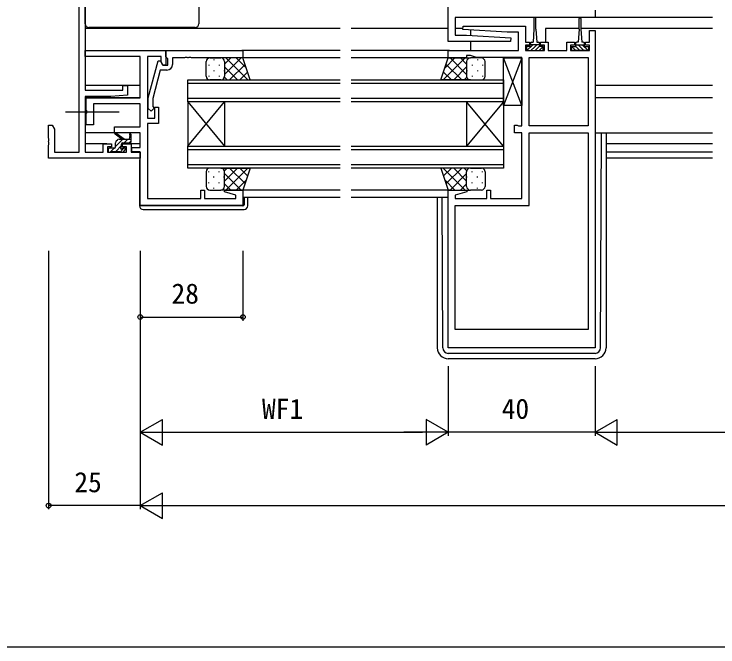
# Model space of a CAD drawing. Units: millimetres, scale not verified. Extents: x -437 to 438, y -281 to 278.
# Drawn here: x -133.2 to 58.7, y -280.9 to -108.5 of the extents above; entities that cross this region are included whole.
import ezdxf
from ezdxf.enums import TextEntityAlignment as Align

# ---------------------------------------------------------------- set-up
doc = ezdxf.new("R2010")
doc.units = ezdxf.units.MM
doc.header["$LTSCALE"] = 2
for name, color, linetype in [('0-2_YKK_11', 7, 'Continuous'), ('0-3_YKK_12', 2, 'Continuous'), ('0-4_YKK_13', 4, 'Continuous'), ('0-6_YKK_D', 6, 'Continuous'), ('0-7_YKK_ZWAK', 7, 'Continuous')]:
    doc.layers.add(name, color=color, linetype=linetype)
doc.styles.add('ＭＳ ゴシック', font='')
doc.styles.get('ＭＳ ゴシック').set_extended_font_data('MS Gothic')

msp = doc.modelspace()

# ---------------------------------------------------------------- linework, layer by layer
at = {"layer": '0-2_YKK_11'}
for points in [[(-113.8, -79.333), (-113.8, -129.203), (-103.5, -129.203), (-103.5, -127.903), (-102.3, -127.903), (-102.3, -130.509), (-106.8, -130.903), (-113.8, -130.903), (-113.8, -146.073), (-108.9, -146.073), (-108.9, -143.803), (-106.6, -143.803), (-106.6, -144.603), (-107.7, -144.603), (-107.7, -146.073), (-102.5, -146.073), (-102.5, -144.603), (-103.6, -144.603), (-103.6, -143.803), (-101.3, -143.803), (-101.3, -146.073), (-98.8, -146.073), (-98.8, -147.703), (-123.8, -147.703), (-123.8, -144.161), (-123.68, -143.977), (-123.68, -143.428), (-123.8, -143.244), (-123.8, -143.161), (-123.68, -142.977), (-123.68, -142.428)], [(-115.43, -146.073), (-115.43, -79.333)], [(25.2, -107.403), (25.2, -109.403), (-12.9, -109.403), (-12.9, -114.203), (-9.8, -114.203), (2.214, -114.933), (2.185, -115.903), (-14.8, -115.903), (-14.8, -87.003)], [(25.2, -112.903), (25.2, -199.403), (-14.8, -199.403), (-14.8, -156.403), (-9.839, -156.403), (-9.771, -156.925), (-12.9, -157.763), (-12.9, -158.703), (-4.3, -158.703), (-4.3, -156.403), (-3.3, -156.403), (-3.3, -158.703), (5.2, -158.703), (5.2, -140.803), (3.2, -140.803), (3.2, -138.703), (4, -138.703), (4.173, -138.803), (4.346, -138.903), (5.2, -138.903), (5.2, -120.303), (-7.152, -120.303), (-8.8, -119.703), (-9.8, -119.703), (-9.8, -120.403), (-14.8, -120.403), (-14.8, -118.403), (4.3, -118.403), (4.3, -113.403), (1.2, -113.403), (-10.814, -112.672), (-10.785, -111.703), (6.2, -111.703), (6.2, -116.103), (7.3, -116.103), (7.3, -116.903), (6.2, -116.903), (6.2, -118.403), (11.4, -118.403), (11.4, -116.903)], [(11.4, -116.903), (10.3, -116.903), (10.3, -116.103), (12.4, -116.103), (12.4, -118.403), (17.5, -118.403), (17.5, -116.103), (19.6, -116.103), (19.6, -116.903), (18.5, -116.903), (18.5, -118.403), (23.7, -118.403), (23.7, -116.903), (22.6, -116.903), (22.6, -116.103), (23.7, -116.103), (23.7, -112.903), (25.2, -112.903)], [(-70.8, -160.603), (-98.8, -160.603), (-98.8, -146.003), (-101.1, -146.003), (-101.1, -144.803), (-98.8, -144.803), (-98.8, -140.803), (-105.8, -140.803), (-105.8, -139.203), (-98.8, -139.203), (-98.8, -132.903), (-111.5, -132.903), (-111.5, -138.603), (-113.5, -138.603), (-113.5, -135.561), (-113.38, -135.377), (-113.38, -134.828), (-113.5, -134.644), (-113.5, -131.303), (-98.8, -131.303), (-98.8, -120.003), (-113.8, -120.003), (-113.8, -118.403), (-91.8, -118.403), (-91.8, -122.403), (-92.6, -122.403), (-93.1, -121.536), (-93.1, -120.003), (-96.8, -120.003), (-96.8, -136.803), (-94.8, -136.803), (-94.8, -133.803), (-93.8, -133.803), (-93.8, -138.303), (-96.8, -138.303), (-96.8, -158.703), (-82.3, -158.703), (-82.3, -156.403), (-81.3, -156.403), (-81.3, -158.703)], [(-91.5, -123.703), (-93.32, -123.703), (-95.4, -131.464), (-95.4, -133.654), (-94.976, -134.078), (-95.824, -134.927), (-96.6, -134.151), (-96.6, -131.306), (-93.893, -121.203), (-93.293, -121.203), (-92.6, -122.403), (-91.3, -122.403), (-91.3, -120.603), (-91.5, -120.403), (-91.8, -120.103), (-91.8, -118.403)], [(-91.8, -118.403), (-70.8, -118.403), (-70.8, -120.403), (-84.842, -120.403), (-85.025, -120.283), (-85.575, -120.283), (-85.758, -120.403), (-85.842, -120.403), (-86.025, -120.283), (-86.575, -120.283), (-86.758, -120.403), (-90, -120.403), (-90, -122.203)], [(-123.68, -142.428), (-123.8, -142.244), (-123.8, -138.703), (-122.8, -138.703), (-122.17, -139.794), (-122.17, -146.073), (-115.43, -146.073)], [(-81.3, -158.703), (-72.7, -158.703), (-72.7, -157.763), (-75.829, -156.925), (-75.761, -156.403), (-70.8, -156.403), (-70.8, -160.603)]]:
    msp.add_lwpolyline(points, dxfattribs=at)
for points in [[(7.2, -138.903), (7.2, -120.303), (23.3, -120.303), (23.3, -138.903)], [(23.3, -140.803), (23.3, -194.403), (-12.9, -194.403), (-12.9, -160.603), (7.2, -160.603), (7.2, -140.803)]]:
    msp.add_lwpolyline(points, close=True, dxfattribs=at)
msp.add_arc((-91.5, -122.203), 1.5, 270.00001, 359.99999, dxfattribs=at)
at = {"layer": '0-3_YKK_12'}
for p, q in [((57.2, -109.403), (24.9, -109.403)), ((-44.3, -112.403), (-113.8, -112.403)), ((-14.8, -112.403), (-41.3, -112.403)), ((-10.758, -112.403), (-12.9, -112.403)), ((-8.8, -112.795), (-8.8, -114.263)), ((20.85, -112.403), (11.7, -112.403)), ((11.7, -112.403), (11.7, -116.149)), ((57.2, -112.403), (21.35, -112.403)), ((-8.8, -115.903), (-8.8, -118.403)), ((-44.3, -118.403), (-71.1, -118.403)), ((-14.5, -118.403), (-41.3, -118.403)), ((-44.3, -120.403), (-71.3, -120.403)), ((-14.3, -120.403), (-41.3, -120.403)), ((-85.8, -126.403), (-44.3, -126.403)), ((-85.8, -132.403), (-85.8, -126.403)), ((-41.3, -126.403), (0.2, -126.403)), ((-98.8, -127.903), (-113.8, -127.903)), ((-44.3, -127.403), (-85.8, -127.403)), ((0.2, -127.403), (-41.3, -127.403)), ((57.2, -127.903), (25.2, -127.903)), ((-98.8, -131.303), (-113.8, -131.303)), ((-85.8, -131.403), (-44.3, -131.403)), ((-85.8, -132.403), (-85.8, -144.403)), ((-85.8, -132.403), (-75.8, -144.403)), ((-85.8, -144.403), (-75.8, -132.403)), ((-44.3, -132.403), (-85.8, -132.403)), ((-75.8, -132.403), (-75.8, -144.403)), ((-41.3, -131.403), (0.2, -131.403)), ((-9.8, -132.403), (-9.8, -144.403)), ((0.2, -132.403), (-9.8, -144.403)), ((0.2, -144.403), (-9.8, -132.403)), ((0.2, -132.403), (0.2, -144.403)), ((57.2, -131.303), (25.2, -131.303)), ((-107.9, -143.803), (-113.8, -143.803)), ((-98.8, -143.803), (-102.3, -143.803)), ((57.2, -143.803), (28.199, -143.803)), ((-85.8, -144.403), (-44.3, -144.403)), ((-85.8, -150.403), (-85.8, -144.403)), ((-44.3, -145.403), (-85.8, -145.403)), ((-41.3, -144.403), (0.2, -144.403)), ((0.2, -145.403), (-41.3, -145.403)), ((-98.907, -146.073), (-99.1, -146.073)), ((-98.8, -147.703), (-99.1, -147.703)), ((57.2, -146.073), (28.199, -146.073)), ((57.2, -147.703), (28.199, -147.703)), ((-85.8, -149.403), (-44.3, -149.403)), ((-41.3, -149.403), (0.2, -149.403)), ((-44.3, -150.403), (-85.8, -150.403)), ((-44.3, -156.403), (-71.3, -156.403)), ((-14.3, -156.403), (-41.3, -156.403)), ((-44.3, -158.403), (-70.8, -158.403)), ((-14.8, -158.403), (-41.3, -158.403))]:
    msp.add_line(p, q, dxfattribs=at)
for points in [[(0.2, -126.403), (0.2, -132.403), (-41.3, -132.403)], [(0.2, -144.403), (0.2, -150.403), (-41.3, -150.403)]]:
    msp.add_lwpolyline(points, dxfattribs=at)
at = {"layer": '0-4_YKK_13'}
for p, q in [((-113.8, -111.103), (-113.8, -89.103)), ((-82.8, -89.103), (-82.8, -111.103)), ((8.55, -109.653), (8.55, -112.603)), ((9.05, -112.603), (9.05, -109.653)), ((20.85, -112.603), (20.85, -109.653)), ((21.35, -109.653), (21.35, -112.603)), ((-83.8, -112.103), (-112.8, -112.103)), ((8.55, -112.603), (8.3, -116.103)), ((9.05, -112.603), (9.3, -116.103)), ((20.85, -112.603), (20.6, -116.103)), ((21.35, -112.603), (21.6, -116.103)), ((8.21, -116.803), (6.61, -118.403)), ((7.55, -117.303), (7.55, -116.503)), ((10.05, -116.803), (7.55, -116.803)), ((7.95, -116.103), (8.3, -116.103)), ((9.3, -116.103), (9.65, -116.103)), ((10.05, -116.503), (10.05, -117.303)), ((19.85, -116.503), (19.85, -117.303)), ((19.85, -116.803), (22.35, -116.803)), ((20.6, -116.103), (20.25, -116.103)), ((21.95, -116.103), (21.6, -116.103)), ((21.69, -116.803), (23.29, -118.403)), ((22.35, -117.303), (22.35, -116.503)), ((6.588, -117.303), (6.5, -117.39)), ((10.05, -117.208), (8.855, -118.403)), ((11.078, -117.303), (9.978, -118.403)), ((18.822, -117.303), (19.922, -118.403)), ((19.85, -117.208), (21.045, -118.403)), ((23.312, -117.303), (23.4, -117.39)), ((-79.8, -120.402), (-76.8, -120.402)), ((-78.72, -120.822), (-78.72, -121.022)), ((-75.8, -122.094), (-74.108, -120.402)), ((-75.8, -124.923), (-71.28, -120.403)), ((-75.432, -120.402), (-69.432, -126.403)), ((-72.603, -120.403), (-69.898, -123.108)), ((-10.168, -120.402), (-16.168, -126.403)), ((-12.997, -120.403), (-15.702, -123.108)), ((-9.8, -124.923), (-14.32, -120.403)), ((-9.8, -122.094), (-11.492, -120.402)), ((-5.8, -120.402), (-8.8, -120.402)), ((-6.88, -120.822), (-6.88, -121.022)), ((5.2, -133.333), (0.2, -120.333)), ((5.2, -120.333), (0.2, -133.333)), ((-80.8, -125.403), (-80.8, -121.402)), ((-80.135, -122.237), (-80.135, -122.437)), ((-77.305, -122.237), (-77.305, -122.437)), ((-75.89, -120.988), (-75.89, -121.022)), ((-75.8, -121.402), (-75.8, -125.403)), ((-75.8, -121.402), (-75.8, -125.403)), ((-74.451, -126.403), (-70.213, -122.164)), ((-11.149, -126.403), (-15.387, -122.164)), ((-9.8, -121.402), (-9.8, -125.403)), ((-9.8, -121.402), (-9.8, -125.403)), ((-9.71, -120.988), (-9.71, -121.022)), ((-8.295, -122.237), (-8.295, -122.437)), ((-5.465, -122.237), (-5.465, -122.437)), ((-4.8, -125.403), (-4.8, -121.402)), ((-78.72, -123.852), (-78.72, -124.052)), ((-75.89, -123.852), (-75.89, -124.052)), ((-75.8, -122.863), (-72.26, -126.403)), ((-71.623, -126.403), (-69.506, -124.285)), ((-13.977, -126.403), (-16.094, -124.285)), ((-9.8, -122.863), (-13.34, -126.403)), ((-9.71, -123.852), (-9.71, -124.052)), ((-6.88, -123.852), (-6.88, -124.052)), ((-80.135, -125.267), (-80.135, -125.467)), ((-76.8, -126.403), (-79.8, -126.403)), ((-77.305, -125.267), (-77.305, -125.467)), ((-75.833, -125.658), (-75.089, -126.403)), ((-9.767, -125.658), (-10.511, -126.403)), ((-8.8, -126.403), (-5.8, -126.403)), ((-8.295, -125.267), (-8.295, -125.467)), ((-5.465, -125.267), (-5.465, -125.467)), ((-119.183, -135.103), (-104.5, -135.103)), ((-105.705, -140.803), (-113.8, -140.803)), ((-103.8, -142.573), (-105.619, -141.172)), ((-103.2, -142.573), (-105.418, -140.89)), ((-101.6, -141.446), (-101.799, -142.573)), ((-101.3, -143.273), (-101.3, -141.273)), ((25.2, -140.803), (57.2, -140.803)), ((26.707, -199.407), (26.991, -140.803)), ((28.2, -140.803), (28.2, -199.4)), ((-105.5, -144.539), (-103.533, -142.573)), ((-105.5, -144.673), (-105.5, -143.573)), ((-105.344, -143.037), (-105.036, -142.728)), ((-104.5, -142.573), (-101.3, -142.573)), ((-103.9, -144.512), (-103.9, -143.873)), ((-103.6, -143.573), (-101.6, -143.573)), ((-103.186, -143.573), (-102.186, -142.573)), ((-101.839, -143.573), (-101.3, -143.033)), ((-107.5, -145.273), (-107.5, -145.773)), ((-107.484, -145.177), (-107.296, -144.988)), ((-105.8, -144.973), (-107.2, -144.973)), ((-107.033, -146.073), (-105.933, -144.973)), ((-105.486, -145.873), (-103.9, -144.286)), ((-104.308, -146.041), (-103.239, -144.973)), ((-103.1, -144.973), (-103.439, -144.973)), ((-103.388, -145.985), (-102.888, -145.485)), ((-107.2, -146.073), (-106.7, -146.073)), ((-106.5, -145.873), (-104.4, -145.873)), ((-104.2, -146.073), (-103.6, -146.073)), ((-80.8, -151.403), (-80.8, -155.403)), ((-80.135, -151.538), (-80.135, -151.36)), ((-76.8, -150.403), (-79.8, -150.403)), ((-77.305, -151.538), (-77.305, -151.338)), ((-75.833, -151.147), (-75.089, -150.403)), ((-75.8, -153.942), (-72.26, -150.402)), ((-75.8, -155.403), (-75.8, -151.403)), ((-75.8, -155.403), (-75.8, -151.403)), ((-75.432, -156.403), (-69.432, -150.402)), ((-74.451, -150.402), (-70.213, -154.641)), ((-71.623, -150.402), (-69.506, -152.52)), ((-10.168, -156.403), (-16.168, -150.402)), ((-13.977, -150.402), (-16.094, -152.52)), ((-11.149, -150.402), (-15.387, -154.641)), ((-9.8, -153.942), (-13.34, -150.402)), ((-9.767, -151.147), (-10.511, -150.403)), ((-9.8, -155.403), (-9.8, -151.403)), ((-9.8, -155.403), (-9.8, -151.403)), ((-8.8, -150.403), (-5.8, -150.403)), ((-8.295, -151.538), (-8.295, -151.338)), ((-5.465, -151.538), (-5.465, -151.338)), ((-4.8, -151.403), (-4.8, -155.403)), ((-78.72, -152.953), (-78.72, -152.753)), ((-75.89, -152.953), (-75.89, -152.753)), ((-75.8, -151.882), (-71.28, -156.403)), ((-9.8, -151.882), (-14.32, -156.403)), ((-9.71, -152.953), (-9.71, -152.753)), ((-6.88, -152.953), (-6.88, -152.753)), ((-80.135, -154.568), (-80.135, -154.368)), ((-77.305, -154.568), (-77.305, -154.368)), ((-75.8, -154.711), (-74.108, -156.403)), ((-72.603, -156.403), (-69.898, -153.697)), ((-12.997, -156.403), (-15.702, -153.697)), ((-9.8, -154.711), (-11.492, -156.403)), ((-8.295, -154.568), (-8.295, -154.368)), ((-5.465, -154.568), (-5.465, -154.368)), ((-79.8, -156.403), (-76.8, -156.403)), ((-78.72, -155.983), (-78.72, -155.783)), ((-75.89, -155.817), (-75.89, -155.783)), ((-9.71, -155.817), (-9.71, -155.783)), ((-5.8, -156.403), (-8.8, -156.403)), ((-6.88, -155.983), (-6.88, -155.783)), ((-70.5, -158.403), (-70.5, -160.403)), ((-69.5, -160.703), (-69.5, -158.403)), ((-17.8, -158.403), (-17.8, -199.4)), ((-16.307, -199.407), (-16.506, -158.403)), ((-99, -160.403), (-99, -160.703)), ((-98.5, -160.703), (-99, -160.703)), ((-70.8, -160.703), (-98.5, -160.703)), ((-98, -161.703), (-70.5, -161.703)), ((25.207, -200.9), (-14.807, -200.9)), ((25.2, -202.4), (-14.8, -202.4))]:
    msp.add_line(p, q, dxfattribs=at)
for points in [[(9.333, -116.803), (8.8, -117.335), (7.733, -118.403)], [(20.567, -116.803), (21.1, -117.335), (22.167, -118.403)], [(7.55, -117.303), (6.5, -117.303), (6.5, -118.403), (11.1, -118.403), (11.1, -117.303), (10.05, -117.303)], [(22.35, -117.303), (23.4, -117.303), (23.4, -118.403), (18.8, -118.403), (18.8, -117.303), (19.85, -117.303)], [(-76.8, -126.403), (-68.8, -126.403), (-70.8, -120.403), (-76.8, -120.402)], [(-8.8, -126.403), (-16.8, -126.403), (-14.8, -120.403), (-8.8, -120.402)], [(-98.8, -148.203), (-99, -148.203), (-99, -160.403)], [(-76.8, -150.403), (-68.8, -150.402), (-70.8, -156.403), (-76.8, -156.403)], [(-8.8, -150.403), (-16.8, -150.402), (-14.8, -156.403), (-8.8, -156.403)]]:
    msp.add_lwpolyline(points, dxfattribs=at)
msp.add_lwpolyline([(5.2, -133.333), (0.2, -133.333), (0.2, -120.333), (5.2, -120.333)], close=True, dxfattribs=at)
for centre, radius, start, end in [((-112.8, -111.103), 1, 180, 270), ((-83.8, -111.103), 1, 270, 0), ((8.8, -109.653), 0.25, 0, 180), ((21.1, -109.653), 0.25, 0, 180), ((7.95, -116.503), 0.4, 90, 180), ((9.65, -116.503), 0.4, 0, 90), ((20.25, -116.503), 0.4, 90, 180), ((21.95, -116.503), 0.4, 0, 90), ((-79.8, -121.402), 1, 89.9999, 179.9999), ((-76.8, -121.402), 1, 359.9999, 89.9999), ((-76.8, -121.402), 1, 359.9999, 89.9999), ((-8.8, -121.402), 1, 90.0001, 180.0001), ((-8.8, -121.402), 1, 90.0001, 180.0001), ((-5.8, -121.402), 1, 0.0001, 90.0001), ((-79.8, -125.403), 1, 179.9999, 269.9999), ((-76.8, -125.403), 1, 269.9999, 359.9999), ((-76.8, -125.403), 1, 269.9999, 359.9999), ((-8.8, -125.403), 1, 180.0001, 270.0001), ((-8.8, -125.403), 1, 180.0001, 270.0001), ((-5.8, -125.403), 1, 270.0001, 0.0001), ((-105.6, -140.973), 0.2, 24.41711, 264.41711), ((-101.5, -141.273), 0.2, 360, 240), ((-104.5, -143.573), 1, 90, 180), ((-103.6, -143.873), 0.3, 90, 180), ((-101.6, -143.273), 0.3, 270, 360), ((-107.2, -145.273), 0.3, 90, 180), ((-107.2, -145.773), 0.3, 180, 270), ((-105.8, -144.673), 0.3, 270, 360), ((-103.9, -144.973), 0.25, 123.05573, 326.94427), ((-104.2, -144.512), 0.3, 303.05573, 360), ((-103.439, -145.273), 0.3, 90, 146.94427), ((-103.1, -145.273), 0.3, 315, 90), ((-106.7, -145.873), 0.2, 270, 360), ((-104.2, -145.873), 0.2, 180, 270), ((-103.6, -145.773), 0.3, 270, 315), ((-79.8, -151.403), 1, 90.0001, 180.0001), ((-76.8, -151.403), 1, 0.0001, 90.0001), ((-76.8, -151.403), 1, 0.0001, 90.0001), ((-8.8, -151.403), 1, 89.9999, 179.9999), ((-8.8, -151.403), 1, 89.9999, 179.9999), ((-5.8, -151.403), 1, 359.9999, 89.9999), ((-79.8, -155.403), 1, 180.0001, 270.0001), ((-76.8, -155.403), 1, 270.0001, 0.0001), ((-76.8, -155.403), 1, 270.0001, 0.0001), ((-8.8, -155.403), 1, 179.9999, 269.9999), ((-8.8, -155.403), 1, 179.9999, 269.9999), ((-5.8, -155.403), 1, 269.9999, 359.9999), ((-98, -160.703), 1, 180, 270), ((-70.8, -160.403), 0.3, 270, 0), ((-70.5, -160.703), 1, 270, 0), ((-14.8, -199.4), 3, 180, 270), ((-14.807, -199.4), 1.5, 180.27724, 270), ((25.2, -199.4), 3, 270, 0), ((25.207, -199.4), 1.5, 270, 359.72276)]:
    msp.add_arc(centre, radius, start, end, dxfattribs=at)
at = {"layer": '0-6_YKK_D'}
for p, q in [((-123.8, -173), (-123.8, -243.4)), ((-98.8, -173), (-98.8, -243.4)), ((-98.8, -173), (-98.8, -192)), ((-70.8, -173), (-70.8, -192)), ((-98.8, -191), (-70.8, -191)), ((-98.8, -204.4), (-98.8, -243.4)), ((-98.8, -204.4), (-98.8, -223.4)), ((-14.8, -204.4), (-14.8, -223.4)), ((-14.8, -204.4), (-14.8, -223.4)), ((25.2, -204.4), (25.2, -223.4)), ((25.2, -204.4), (25.2, -223.4)), ((-98.8, -222.4), (-92.738, -218.9)), ((-92.738, -225.9), (-92.738, -218.9)), ((-14.8, -222.4), (-20.862, -218.9)), ((-20.862, -218.9), (-20.862, -225.9)), ((25.2, -222.4), (31.262, -218.9)), ((31.262, -225.9), (31.262, -218.9)), ((-98.8, -222.4), (-92.738, -225.9)), ((-98.8, -222.4), (-86.676, -222.4)), ((-91.8, -222.4), (-21.8, -222.4)), ((-14.8, -222.4), (-26.924, -222.4)), ((-14.8, -222.4), (-20.862, -225.9)), ((25.2, -222.4), (-14.8, -222.4)), ((25.2, -222.4), (31.262, -225.9)), ((25.2, -222.4), (37.324, -222.4)), ((32.2, -222.4), (257.2, -222.4)), ((-98.8, -242.4), (-92.738, -238.9)), ((-92.738, -245.9), (-92.738, -238.9)), ((-98.8, -242.4), (-123.8, -242.4)), ((-98.8, -242.4), (-92.738, -245.9)), ((-98.8, -242.4), (-86.676, -242.4)), ((-91.8, -242.4), (381.2, -242.4))]:
    msp.add_line(p, q, dxfattribs=at)
for centre in [(-98.8, -191), (-70.8, -191), (-123.8, -242.4)]:
    msp.add_circle(centre, 0.637, dxfattribs=at)
at = {"layer": '0-7_YKK_ZWAK'}
msp.add_lwpolyline([(-436.8, -280.9), (438.2, -280.9), (438.2, 244.1)], dxfattribs=at)

# ---------------------------------------------------------------- texts
at = {"layer": '0-6_YKK_D', "style": 'ＭＳ ゴシック'}
for s, p in [('28', (-90.276, -189)), ('WF1', (-65.6, -220.4)), ('40', (-0.255, -220.4)), ('25', (-116.755, -240.4))]:
    msp.add_text(s, height=5.499, dxfattribs=at).set_placement(p, align=Align.BOTTOM_LEFT)

doc.saveas('drawing.dxf')
